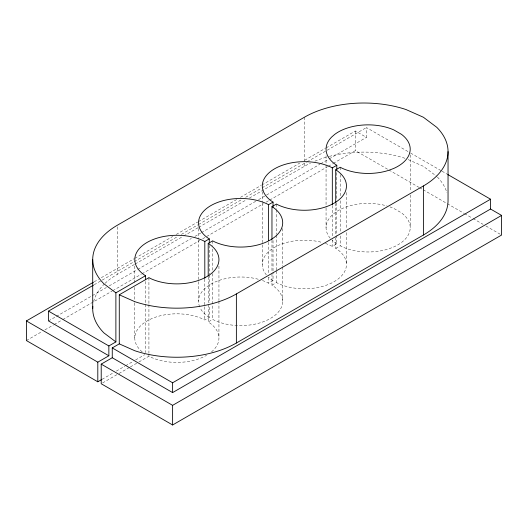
<?xml version="1.0" encoding="UTF-8"?>
<svg xmlns="http://www.w3.org/2000/svg" width="528" height="528" viewBox="0 0 528 528"><rect width="100%" height="100%" fill="white"/><g stroke="black" fill="none" stroke-linecap="round" stroke-linejoin="round"><path stroke-width="0.4" stroke-dasharray="2.64 1.98" d="M94.195 281.787L98.479 279.319M101.33 277.669L134.158 258.72M134.871 258.304L172.696 236.471M176.26 234.406L197.67 222.05M198.383 221.635L236.92 199.386M240.491 197.327L261.188 185.381M261.901 184.965L299.719 163.132M304.715 160.248L325.413 148.295M326.126 147.886L355.384 130.997L366.439 137.372L366.439 127.558L409.946 152.678M94.228 284.717L177.817 236.452M181.394 234.392L197.822 224.908M198.541 224.492L242.121 199.333M245.692 197.267L261.413 188.192M262.126 187.783L306.418 162.208M307.138 161.792L366.439 127.558M105.046 283.338A84.157 48.589 0 0 1 117.361 274.303L134.488 264.416M135.208 264L183.031 236.392M183.744 235.976L198.02 227.733M198.733 227.324L245.843 200.125M249.414 198.066L304.379 166.333A84.157 48.589 0 0 1 310.484 163.132M48.503 320.932L55.645 316.807M56.364 316.391L106.372 287.522M109.23 285.872L137.095 269.782M137.808 269.372L191.393 238.432M194.964 236.372L200.68 233.072M201.399 232.657L255.697 201.307M258.555 199.657L319.994 164.188M320.714 163.772L328.568 159.238M329.287 158.822L366.439 137.372M26.4 340.56L42.101 331.498M44.953 329.848L53.519 324.905M54.232 324.496L62.08 319.961M62.792 319.552L112.035 291.119M112.748 290.71L141.293 274.23M142.006 273.814L199.815 240.445M202.666 238.795L263.327 203.775M266.178 202.125L269.036 200.482M269.749 200.066L327.551 166.696M328.264 166.28L332.548 163.812M333.26 163.396L355.384 150.625L388.192 169.567M102.082 379.322L113.474 372.742M116.325 371.098L124.872 366.168M125.585 365.752L132.706 361.64M135.551 359.997L144.811 354.651M142.19 351.872A42.075 24.295 0 0 1 147.899 320.489A42.075 24.295 0 0 1 202.481 318.839L204.805 320.014L209.279 317.434L209.279 305.983M262.449 280.533A42.075 24.295 0 0 1 266.237 282.025L268.567 283.206L273.035 280.619L273.035 272.441M325.42 243.454A42.075 24.295 0 0 1 329.993 245.216L332.323 246.398L336.791 243.811L336.791 235.633M102.63 382.932L118.298 373.883M119.011 373.474L129.697 367.303M130.409 366.894L138.244 362.373M138.956 361.964L148.922 356.202L151.252 357.383A42.075 24.295 0 0 0 206.62 355.285M211.543 351.872A42.075 24.295 0 0 0 210.25 323.321L208.21 321.974L212.678 319.394L215.008 320.575A42.075 24.295 0 0 0 270.376 318.476A42.075 24.295 0 0 0 274.006 286.513L271.966 285.166L271.966 272.897M271.966 285.166L276.441 282.586L278.764 283.76A42.075 24.295 0 0 0 334.132 281.668A42.075 24.295 0 0 0 337.762 249.704L335.722 248.358L335.722 236.089M335.722 248.358L340.197 245.777L342.52 246.952A42.075 24.295 0 0 0 389.176 248.721L393.749 246.952A42.075 24.295 0 0 0 401.518 212.89L393.749 208.408A42.075 24.295 0 0 0 389.961 206.91M408.177 159.588L423.39 166.333L436.768 176.392M410.659 153.094L441.329 170.801M442.042 171.211L447.038 174.095M388.905 169.983L418.862 187.275M419.575 187.684L422.433 189.334M423.146 189.743L446.681 203.333M447.394 203.749L463.795 213.22M464.508 213.629L472.355 218.156M473.068 218.572L483.054 224.334M485.912 225.984L500.174 234.221M336.791 243.811L334.752 242.471A42.075 24.295 0 0 1 332.257 240.372M273.035 280.619L270.996 279.279A42.075 24.295 0 0 1 268.501 277.18M209.279 317.434L207.24 316.087A42.075 24.295 0 0 1 199.98 307.586M410.216 154.876L410.216 191.69M410.216 194.957L410.216 227.68M355.384 130.997L355.384 150.625M346.454 192.509L346.454 229.317M346.454 232.591L346.454 264.488M340.197 167.251L340.197 171.336M340.197 174.61L340.197 196.693M340.197 200.785L340.197 232.69M340.197 235.957L340.197 245.777M336.791 172.649L336.791 199.643M336.791 202.91L336.791 234.815M335.722 203.366L335.722 235.27M332.323 205.498L332.323 236.577M332.323 239.851L332.323 246.398M326.06 155.694L326.06 207.233M326.06 208.045L326.06 227.68M304.379 117.249L304.379 166.333M282.698 228.499L282.698 266.125M282.698 266.944L282.698 301.297M276.441 204.059L276.441 208.963M276.441 209.781L276.441 234.32M276.441 235.138L276.441 270.316M276.441 271.135L276.441 282.586M273.035 240.537L273.035 271.623M271.966 240.181L271.966 272.078M268.567 242.306L268.567 274.204M268.567 277.477L268.567 283.206M262.304 191.69L262.304 202.323M262.304 203.141L262.304 244.042M262.304 244.86L262.304 264.488M218.942 266.125L218.942 300.478M218.942 301.297L218.942 338.111M212.678 240.867L212.678 245.777M212.678 249.044L212.678 270.316M212.678 273.59L212.678 319.394M209.279 245.447L209.279 274.078M209.279 274.897L209.279 302.709M208.21 276.989L208.21 321.974M204.805 279.114L204.805 320.014M198.548 228.499L198.548 239.131M198.548 239.95L198.548 280.85M198.548 281.668L198.548 301.297M148.922 277.675L148.922 303.851M148.922 304.669L148.922 352.935M148.922 353.753L148.922 356.202M145.523 281.437L145.523 303.527M145.523 304.346L145.523 352.605M134.792 266.125L134.792 282.487M134.792 287.39L134.792 302.115M134.792 302.933L134.792 338.111M117.361 226.862L117.361 274.303M199.643 306.814A42.075 24.295 0 0 1 214.619 282.203A42.075 24.295 0 0 1 259.585 279.616M266.402 274.949A42.075 24.295 0 0 1 274.679 247.282A42.075 24.295 0 0 1 322.634 242.603M330.158 238.141A42.075 24.295 0 0 1 331.696 215.536L334.752 212.89A42.075 24.295 0 0 1 387.097 205.993M314.879 161.185A84.157 48.589 0 0 1 328.561 156.585M329.333 156.387A84.157 48.589 0 0 1 405.233 158.367M437.362 176.999A84.157 48.589 0 0 1 446.912 192.766M93.621 301.528A84.157 48.589 0 0 1 103.983 284.368"/><path stroke-width="0.79" d="M101.369 379.731L97.805 381.79L26.4 340.56L26.4 320.932L93.482 282.203M48.503 311.117L108.86 345.959L108.86 355.78L48.503 320.932L48.503 311.117L93.515 285.127M108.86 345.959L115.883 341.906L115.883 292.829L145.523 275.715L143.484 274.369A42.075 24.295 0 0 1 147.114 242.405A42.075 24.295 0 0 1 202.481 240.306L204.805 241.487L209.279 238.9L207.24 237.56A42.075 24.295 0 0 1 210.87 205.597A42.075 24.295 0 0 1 266.237 203.498L268.567 204.679L273.035 202.092L270.996 200.752A42.075 24.295 0 0 1 274.626 168.782A42.075 24.295 0 0 1 329.993 166.69L332.323 167.864L336.791 165.284L334.752 163.944A42.075 24.295 0 0 1 331.696 137.003L334.752 134.363A42.075 24.295 0 0 1 393.749 129.881L401.518 134.363A42.075 24.295 0 0 1 393.749 168.425L389.176 170.188A42.075 24.295 0 0 1 342.52 168.425L340.197 167.251L335.722 169.831L335.722 202.547M112.259 357.74L101.211 364.122L101.211 383.75L172.616 424.981L501.6 235.039L501.6 215.411L490.552 209.029L172.616 392.588L112.259 357.74L112.259 347.926L119.282 343.867L119.282 294.789L148.922 277.675L151.252 278.857A42.075 24.295 0 0 0 206.62 276.758A42.075 24.295 0 0 0 210.25 244.794L208.21 243.448L212.678 240.867L215.008 242.042A42.075 24.295 0 0 0 270.376 239.95A42.075 24.295 0 0 0 274.006 207.986L271.966 206.639L276.441 204.059L278.764 205.234A42.075 24.295 0 0 0 334.132 203.141A42.075 24.295 0 0 0 337.762 171.171L335.722 169.831M26.4 320.932L97.805 362.155L108.86 355.78M119.282 294.789L134.792 301.66A84.157 48.589 0 0 0 236.372 293.938L423.39 185.962A84.157 48.589 0 0 0 436.768 127.314L423.39 117.249L405.966 109.527A84.157 48.589 0 0 0 304.379 117.249L117.361 225.225A84.157 48.589 0 0 0 103.983 283.873L115.883 292.829M119.282 343.867L134.792 350.737A84.157 48.589 0 0 0 236.372 343.015L423.39 235.039A84.157 48.589 0 0 0 448.041 200.686L448.041 151.609M112.259 347.926L172.616 382.774L490.552 199.214L490.552 209.029M101.211 364.122L172.616 405.346L501.6 215.411M447.751 174.504L490.552 199.214M115.883 341.906L103.983 332.957A84.157 48.589 0 0 1 92.809 306.293M423.39 185.962L423.39 235.039M336.791 165.284L336.791 169.376M332.323 167.864L332.323 204.679M273.035 202.092L273.035 207.002M271.966 206.639L271.966 239.362M268.567 204.679L268.567 240.669M236.372 293.938L236.372 343.015M209.279 238.9L209.279 242.992M208.21 243.448L208.21 276.17M204.805 241.487L204.805 278.296M172.616 382.774L172.616 392.588M172.616 405.346L172.616 424.981M145.523 275.715L145.523 279.8M97.805 362.155L97.805 381.79M92.71 259.578L92.71 308.662"/></g></svg>
